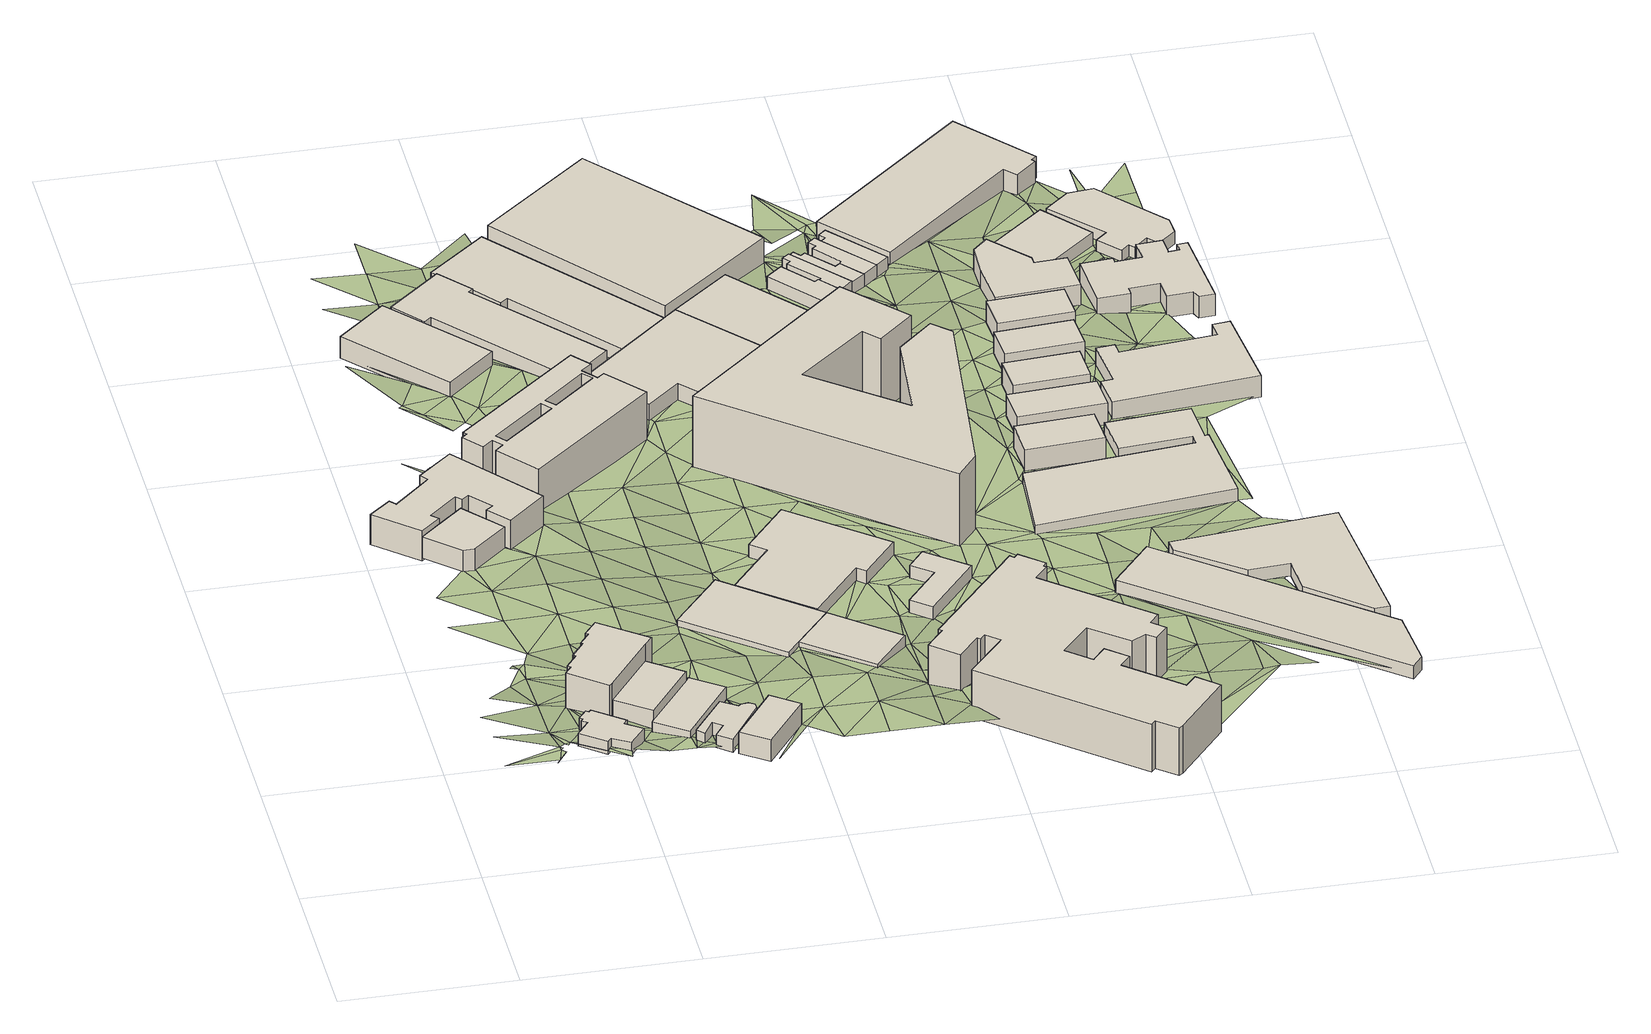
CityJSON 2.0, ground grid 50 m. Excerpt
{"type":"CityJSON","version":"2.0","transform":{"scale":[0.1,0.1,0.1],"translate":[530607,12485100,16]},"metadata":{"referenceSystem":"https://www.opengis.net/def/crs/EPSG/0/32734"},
"CityObjects":{
"building1":{"type":"Building","attributes":{"address":"Hares Avenue Salt River Cape Town","building":"house","building:levels":1,"building_height":4.1,"plus_code":"4FRW3F84+WMF","ground_height":27.9,"roof_height":32},"geometry":[{"type":"Solid","lod":"1","boundaries":[[[[0,1,2,3]],[[1,4,5,2]],[[4,6,7,5]],[[6,8,9,7]],[[8,10,11,9]],[[10,12,13,11]],[[12,14,15,13]],[[14,16,17,15]],[[16,18,19,17]],[[18,20,21,19]],[[20,22,23,21]],[[22,24,25,23]],[[24,26,27,25]],[[26,0,3,27]],[[3,2,5,7,9,11,13,15,17,19,21,23,25,27]],[[26,24,22,20,18,16,14,12,10,8,6,4,1,0]]]]}]},
"building2":{"type":"Building","attributes":{"address":"259 Victoria Road Salt River 7925 Salt River","building":"retail","building:levels":2,"building_height":6.9,"plus_code":"4FRW3F94+8J2","ground_height":24.47,"roof_height":31.37},"geometry":[{"type":"Solid","lod":"1","boundaries":[[[[28,29,30,31]],[[29,32,33,30]],[[32,34,35,33]],[[34,36,37,35]],[[36,38,39,37]],[[38,28,31,39]],[[31,30,33,35,37,39]],[[38,36,34,32,29,28]]]]}]},
"building3":{"type":"Building","attributes":{"building":"commercial","building:levels":4,"building_height":12.5,"plus_code":"4FRW3F94+2M9","ground_height":26.2,"roof_height":38.7},"geometry":[{"type":"Solid","lod":"1","boundaries":[[[[40,41,42,43]],[[41,44,45,42]],[[44,46,47,45]],[[46,48,49,47]],[[48,50,51,49]],[[50,52,53,51]],[[52,54,55,53]],[[54,56,57,55]],[[56,58,59,57]],[[58,60,61,59]],[[60,62,63,61]],[[62,64,65,63]],[[64,66,67,65]],[[66,40,43,67]],[[43,42,45,47,49,51,53,55,57,59,61,63,65,67]],[[66,64,62,60,58,56,54,52,50,48,46,44,41,40]]]]}]},
"building4":{"type":"Building","attributes":{"address":"256 Victoria Road Salt River Cape Town","building":"office","building:levels":3,"building_height":9.7,"plus_code":"4FRW3F94+9J7","ground_height":23.61,"roof_height":33.31},"geometry":[{"type":"Solid","lod":"1","boundaries":[[[[68,69,70,71]],[[69,72,73,70]],[[72,74,75,73]],[[74,76,77,75]],[[76,78,79,77]],[[78,80,81,79]],[[80,82,83,81]],[[82,84,85,83]],[[84,86,87,85]],[[86,88,89,87]],[[88,90,91,89]],[[90,92,93,91]],[[92,94,95,93]],[[94,96,97,95]],[[96,98,99,97]],[[98,68,71,99]],[[71,70,73,75,77,79,81,83,85,87,89,91,93,95,97,99]],[[98,96,94,92,90,88,86,84,82,80,78,76,74,72,69,68]]]]}]},
"building5":{"type":"Building","attributes":{"building":"retail","building:levels":2,"building_height":6.9,"plus_code":"4FRW3F84+XPP","ground_height":26.46,"roof_height":33.36},"geometry":[{"type":"Solid","lod":"1","boundaries":[[[[100,101,102,103]],[[101,104,105,102]],[[104,106,107,105]],[[106,100,103,107]],[[103,102,105,107]],[[106,104,101,100]]]]}]},
"building6":{"type":"Building","attributes":{"address":"Salt River","building":"retail","building:levels":1,"building_height":4.1,"plus_code":"4FRW3F84+XQ4","ground_height":26.46,"roof_height":30.56},"geometry":[{"type":"Solid","lod":"1","boundaries":[[[[106,104,108,109]],[[104,110,111,108]],[[110,112,113,111]],[[112,114,115,113]],[[114,116,117,115]],[[116,106,109,117]],[[109,108,111,113,115,117]],[[116,114,112,110,104,106]]]]}]},
"building7":{"type":"Building","attributes":{"address":"Salt River","building":"house","building:levels":1,"building_height":4.1,"plus_code":"4FRW3F84+WRF","ground_height":26.92,"roof_height":31.02},"geometry":[{"type":"Solid","lod":"1","boundaries":[[[[118,119,120,121]],[[119,122,123,120]],[[122,124,125,123]],[[124,126,127,125]],[[126,128,129,127]],[[128,130,131,129]],[[130,132,133,131]],[[132,134,135,133]],[[134,136,137,135]],[[136,138,139,137]],[[138,140,141,139]],[[140,118,121,141]],[[121,120,123,125,127,129,131,133,135,137,139,141]],[[140,138,136,134,132,130,128,126,124,122,119,118]]]]}]},
"building8":{"type":"Building","attributes":{"address":"Salt River","building":"retail","building:levels":2,"building_height":6.9,"plus_code":"4FRW3F84+WV2","ground_height":26.92,"roof_height":33.82},"geometry":[{"type":"Solid","lod":"1","boundaries":[[[[142,143,144,145]],[[143,146,147,144]],[[146,148,149,147]],[[148,142,145,149]],[[145,144,147,149]],[[148,146,143,142]]]]}]},
"building9":{"type":"Building","attributes":{"address":"55 Salt River Road Salt River 7925 Cape Town","building":"industrial","building:levels":2,"building_height":6.9,"plus_code":"4FRW3F94+JJX","ground_height":19.83,"roof_height":26.73},"geometry":[{"type":"Solid","lod":"1","boundaries":[[[[150,151,152,153]],[[151,154,155,152]],[[154,156,157,155]],[[156,150,153,157]],[[153,152,155,157]],[[156,154,151,150]]]]}]},
"building10":{"type":"Building","attributes":{"address":"Manhattan Centre 60 Hopkins Street Salt River Cape Town","building":"industrial","building:levels":5,"building_height":15.3,"plus_code":"4FRW3F94+CQP","ground_height":21.9,"roof_height":37.2},"geometry":[{"type":"Solid","lod":"1","boundaries":[[[[158,159,160,161]],[[159,162,163,160]],[[162,164,165,163]],[[164,166,167,165]],[[166,168,169,167]],[[168,170,171,169]],[[170,172,173,171]],[[172,174,175,173]],[[174,176,177,175]],[[176,178,179,177]],[[178,180,181,179]],[[180,182,183,181]],[[182,184,185,183]],[[184,158,161,185]],[[186,187,188,189]],[[187,190,191,188]],[[190,192,193,191]],[[192,186,189,193]],[[194,195,196,197]],[[195,198,199,196]],[[198,200,201,199]],[[200,194,197,201]],[[161,160,163,165,167,169,171,173,175,177,179,181,183,185],[189,188,191,193],[197,196,199,201]],[[184,182,180,178,176,174,172,170,168,166,164,162,159,158],[192,190,187,186],[200,198,195,194]]]]}]},
"building11":{"type":"Building","attributes":{"address":"261B Victoria Road Salt River Cape Town","building":"retail","building:levels":1,"building_height":4.1,"plus_code":"4FRW3F94+4V9","ground_height":22.58,"roof_height":26.68},"geometry":[{"type":"Solid","lod":"1","boundaries":[[[[202,203,204,205]],[[203,206,207,204]],[[206,208,209,207]],[[208,210,211,209]],[[210,202,205,211]],[[205,204,207,209,211]],[[210,208,206,203,202]]]]}]},
"building12":{"type":"Building","attributes":{"address":"51 Salt River Road Salt River Cape Town","building":"industrial","building:levels":2,"building_height":6.9,"plus_code":"4FRW3F94+JQM","ground_height":18.81,"roof_height":25.71},"geometry":[{"type":"Solid","lod":"1","boundaries":[[[[212,213,214,215]],[[213,216,217,214]],[[216,218,219,217]],[[218,220,221,219]],[[220,222,223,221]],[[222,224,225,223]],[[224,226,227,225]],[[226,212,215,227]],[[215,214,217,219,221,223,225,227]],[[226,224,222,220,218,216,213,212]]]]}]},
"building13":{"type":"Building","attributes":{"address":"261 Victoria Road Salt River Cape Town","building":"retail","building:levels":1,"building_height":4.1,"plus_code":"4FRW3F94+3X5","ground_height":22.58,"roof_height":26.68},"geometry":[{"type":"Solid","lod":"1","boundaries":[[[[202,210,211,205]],[[210,228,229,211]],[[228,230,231,229]],[[230,202,205,231]],[[205,211,229,231]],[[230,228,210,202]]]]}]},
"building14":{"type":"Building","attributes":{"address":"49 Salt River Road Salt River Cape Town","building":"industrial","building:levels":2,"building_height":6.9,"plus_code":"4FRW3F94+PR4","ground_height":18.37,"roof_height":25.27},"geometry":[{"type":"Solid","lod":"1","boundaries":[[[[232,233,234,235]],[[233,236,237,234]],[[236,238,239,237]],[[238,240,241,239]],[[240,242,243,241]],[[242,244,245,243]],[[244,246,247,245]],[[246,232,235,247]],[[235,234,237,239,241,243,245,247]],[[246,244,242,240,238,236,233,232]]]]}]},
"building15":{"type":"Building","attributes":{"building":"industrial","building:levels":1,"building_height":4.1,"plus_code":"4FRW3F94+5XX","ground_height":22.1,"roof_height":26.2},"geometry":[{"type":"Solid","lod":"1","boundaries":[[[[248,249,250,251]],[[249,252,253,250]],[[252,254,255,253]],[[254,256,257,255]],[[256,258,259,257]],[[258,260,261,259]],[[260,262,263,261]],[[262,248,251,263]],[[251,250,253,255,257,259,261,263]],[[262,260,258,256,254,252,249,248]]]]}]},
"building16":{"type":"Building","attributes":{"address":"48 Hopkins Street Salt River Cape Town","building":"industrial","building:levels":2,"building_height":6.9,"plus_code":"4FRW3F94+HWH","ground_height":19.62,"roof_height":26.52},"geometry":[{"type":"Solid","lod":"1","boundaries":[[[[264,265,266,267]],[[265,268,269,266]],[[268,270,271,269]],[[270,272,273,271]],[[272,274,275,273]],[[274,276,277,275]],[[276,278,279,277]],[[278,280,281,279]],[[280,282,283,281]],[[282,264,267,283]],[[267,266,269,271,273,275,277,279,281,283]],[[282,280,278,276,274,272,270,268,265,264]]]]}]},
"building17":{"type":"Building","attributes":{"building":"yes","building:levels":1,"building_height":4.1,"plus_code":"4FRW3F95+44F","ground_height":21.79,"roof_height":25.89},"geometry":[{"type":"Solid","lod":"1","boundaries":[[[[284,285,286,287]],[[285,288,289,286]],[[288,290,291,289]],[[290,292,293,291]],[[292,294,295,293]],[[294,284,287,295]],[[287,286,289,291,293,295]],[[294,292,290,288,285,284]]]]}]},
"building18":{"type":"Building","attributes":{"address":"Cape Town Society for the Blind 45 Salt River Road Salt River 7925 Cape Town","building":"yes","building:levels":3,"amenity":"social_facility","social_facility":"workshop","building_height":9.7,"plus_code":"4FRW3F94+QWP","ground_height":17.37,"roof_height":27.07},"geometry":[{"type":"Solid","lod":"1","boundaries":[[[[296,297,298,299]],[[297,300,301,298]],[[300,302,303,301]],[[302,296,299,303]],[[299,298,301,303]],[[302,300,297,296]]]]}]},
"building19":{"type":"Building","attributes":{"address":"The Herringbone Salt River Cape Town","building":"apartments","building:levels":8,"building:flats":"398","building_height":23.7,"plus_code":"4FRW3F95+92G","ground_height":20.54,"roof_height":44.24},"geometry":[{"type":"Solid","lod":"1","boundaries":[[[[304,305,306,307]],[[305,308,309,306]],[[308,310,311,309]],[[310,312,313,311]],[[312,314,315,313]],[[314,316,317,315]],[[316,318,319,317]],[[318,320,321,319]],[[320,322,323,321]],[[322,324,325,323]],[[324,326,327,325]],[[326,304,307,327]],[[307,306,309,311,313,315,317,319,321,323,325,327]],[[326,324,322,320,318,316,314,312,310,308,305,304]]]]}]},
"building20":{"type":"Building","attributes":{"address":"Rex Trueform Office Park 263 Victoria Road Salt River 7925 Cape Town","building":"commercial","building:levels":5,"building_height":15.3,"plus_code":"4FRW3F85+W5V","ground_height":21.79,"roof_height":37.09},"geometry":[{"type":"Solid","lod":"1","boundaries":[[[[328,329,330,331]],[[329,332,333,330]],[[332,334,335,333]],[[334,336,337,335]],[[336,338,339,337]],[[338,340,341,339]],[[340,342,343,341]],[[342,344,345,343]],[[344,346,347,345]],[[346,348,349,347]],[[348,350,351,349]],[[350,352,353,351]],[[352,354,355,353]],[[354,356,357,355]],[[356,358,359,357]],[[358,360,361,359]],[[360,362,363,361]],[[362,364,365,363]],[[364,366,367,365]],[[366,368,369,367]],[[368,370,371,369]],[[370,372,373,371]],[[372,374,375,373]],[[374,376,377,375]],[[376,378,379,377]],[[378,380,381,379]],[[380,382,383,381]],[[382,384,385,383]],[[384,386,387,385]],[[386,388,389,387]],[[388,390,391,389]],[[390,392,393,391]],[[392,394,395,393]],[[394,396,397,395]],[[396,328,331,397]],[[331,330,333,335,337,339,341,343,345,347,349,351,353,355,357,359,361,363,365,367,369,371,373,375,377,379,381,383,385,387,389,391,393,395,397]],[[396,394,392,390,388,386,384,382,380,378,376,374,372,370,368,366,364,362,360,358,356,354,352,350,348,346,344,342,340,338,336,334,332,329,328]]]]}]},
"building21":{"type":"Building","attributes":{"address":"46 Hopkins Street Salt River Cape Town","building":"industrial","building:levels":2,"building_height":6.9,"plus_code":"4FRW3F95+J2G","ground_height":19.62,"roof_height":26.52},"geometry":[{"type":"Solid","lod":"1","boundaries":[[[[398,399,400,401]],[[399,402,403,400]],[[402,404,405,403]],[[404,398,401,405]],[[401,400,403,405]],[[404,402,399,398]]]]}]},
"building22":{"type":"Building","attributes":{"address":"44 Hopkins Street Salt River Cape Town","building":"house","building:levels":1,"building_height":4.1,"plus_code":"4FRW3F95+M47","ground_height":19.74,"roof_height":23.84},"geometry":[{"type":"Solid","lod":"1","boundaries":[[[[406,407,408,409]],[[407,410,411,408]],[[410,412,413,411]],[[412,414,415,413]],[[414,416,417,415]],[[416,406,409,417]],[[409,408,411,413,415,417]],[[416,414,412,410,407,406]]]]}]},
"building23":{"type":"Building","attributes":{"address":"42 Hopkins Street Salt River Cape Town","building":"house","building:levels":1,"building_height":4.1,"plus_code":"4FRW3F95+M4W","ground_height":19.35,"roof_height":23.45},"geometry":[{"type":"Solid","lod":"1","boundaries":[[[[418,419,420,421]],[[419,422,423,420]],[[422,424,425,423]],[[424,426,427,425]],[[426,428,429,427]],[[428,430,431,429]],[[430,432,433,431]],[[432,418,421,433]],[[421,420,423,425,427,429,431,433]],[[432,430,428,426,424,422,419,418]]]]}]},
"building24":{"type":"Building","attributes":{"address":"40 Hopkins Street Salt River Cape Town","building":"house","building:levels":1,"building_height":4.1,"plus_code":"4FRW3F95+P45","ground_height":18.9,"roof_height":23},"geometry":[{"type":"Solid","lod":"1","boundaries":[[[[434,435,436,437]],[[435,438,439,436]],[[438,440,441,439]],[[440,442,443,441]],[[442,444,445,443]],[[444,446,447,445]],[[446,448,449,447]],[[448,434,437,449]],[[437,436,439,441,443,445,447,449]],[[448,446,444,442,440,438,435,434]]]]}]},
"building25":{"type":"Building","attributes":{"address":"38 Hopkins Street Salt River Cape Town","building":"house","building:levels":1,"building_height":4.1,"plus_code":"4FRW3F95+P5F","ground_height":18.9,"roof_height":23},"geometry":[{"type":"Solid","lod":"1","boundaries":[[[[438,450,451,439]],[[450,452,453,451]],[[452,454,455,453]],[[454,456,457,455]],[[456,458,459,457]],[[458,460,461,459]],[[460,462,463,461]],[[462,440,441,463]],[[440,438,439,441]],[[439,451,453,455,457,459,461,463,441]],[[440,462,460,458,456,454,452,450,438]]]]}]},
"building26":{"type":"Building","attributes":{"address":"36 Hopkins Street Salt River Cape Town","building":"house","building:levels":1,"building_height":4.1,"plus_code":"4FRW3F95+P5H","ground_height":18.9,"roof_height":23},"geometry":[{"type":"Solid","lod":"1","boundaries":[[[[450,464,465,451]],[[464,466,467,465]],[[466,468,469,467]],[[468,470,471,469]],[[470,452,453,471]],[[452,450,451,453]],[[451,465,467,469,471,453]],[[452,470,468,466,464,450]]]]}]},
"building27":{"type":"Building","attributes":{"building":"retail","building:levels":2,"building_height":6.9,"plus_code":"4FRW3F95+984","ground_height":20.22,"roof_height":27.12},"geometry":[{"type":"Solid","lod":"1","boundaries":[[[[472,473,474,475]],[[473,476,477,474]],[[476,478,479,477]],[[478,472,475,479]],[[475,474,477,479]],[[478,476,473,472]]]]}]},
"building28":{"type":"Building","attributes":{"address":"33 Yew Street Salt River Cape Town","building":"industrial","building:levels":2,"building_height":6.9,"plus_code":"4FRW3F95+C85","ground_height":20.01,"roof_height":26.91},"geometry":[{"type":"Solid","lod":"1","boundaries":[[[[480,481,482,483]],[[481,484,485,482]],[[484,486,487,485]],[[486,480,483,487]],[[483,482,485,487]],[[486,484,481,480]]]]}]},
"building29":{"type":"Building","attributes":{"address":"Salt Orchard 45 Yew Street Salt River Cape Town","building":"retail","building:levels":1,"building_height":4.1,"plus_code":"4FRW3F95+79G","ground_height":19.65,"roof_height":23.75},"geometry":[{"type":"Solid","lod":"1","boundaries":[[[[488,489,490,491]],[[489,492,493,490]],[[492,494,495,493]],[[494,496,497,495]],[[496,498,499,497]],[[498,500,501,499]],[[500,502,503,501]],[[502,504,505,503]],[[504,506,507,505]],[[506,488,491,507]],[[491,490,493,495,497,499,501,503,505,507]],[[506,504,502,500,498,496,494,492,489,488]]]]}]},
"building30":{"type":"Building","attributes":{"building":"industrial","building:levels":1,"building_height":4.1,"plus_code":"4FRW3F95+2FP","ground_height":20.89,"roof_height":24.99},"geometry":[{"type":"Solid","lod":"1","boundaries":[[[[508,509,510,511]],[[509,512,513,510]],[[512,514,515,513]],[[514,516,517,515]],[[516,508,511,517]],[[511,510,513,515,517]],[[516,514,512,509,508]]]]}]},
"building31":{"type":"Building","attributes":{"address":"25 Yew Street Salt River Cape Town","building":"industrial","building:levels":2,"building_height":6.9,"plus_code":"4FRW3F95+F89","ground_height":19.93,"roof_height":26.83},"geometry":[{"type":"Solid","lod":"1","boundaries":[[[[518,519,520,521]],[[519,522,523,520]],[[522,524,525,523]],[[524,518,521,525]],[[521,520,523,525]],[[524,522,519,518]]]]}]},
"building32":{"type":"Building","attributes":{"address":"21 Yew Street Salt River Cape Town","building":"industrial","building:levels":2,"building_height":6.9,"plus_code":"4FRW3F95+G96","ground_height":19.64,"roof_height":26.54},"geometry":[{"type":"Solid","lod":"1","boundaries":[[[[526,527,528,529]],[[527,530,531,528]],[[530,532,533,531]],[[532,526,529,533]],[[529,528,531,533]],[[532,530,527,526]]]]}]},
"building33":{"type":"Building","attributes":{"address":"9 Yew Street Salt River Cape Town","building":"industrial","building:levels":2,"building_height":6.9,"plus_code":"4FRW3F95+H9C","ground_height":19.64,"roof_height":26.54},"geometry":[{"type":"Solid","lod":"1","boundaries":[[[[534,535,536,537]],[[535,538,539,536]],[[538,540,541,539]],[[540,534,537,541]],[[537,536,539,541]],[[540,538,535,534]]]]}]},
"building34":{"type":"Building","attributes":{"address":"Salt Orchard","building":"retail","building:levels":1,"building_height":4.1,"plus_code":"4FRW3F95+3HF","ground_height":19.54,"roof_height":23.64},"geometry":[{"type":"Solid","lod":"1","boundaries":[[[[542,543,544,545]],[[543,546,547,544]],[[546,548,549,547]],[[548,550,551,549]],[[550,552,553,551]],[[552,554,555,553]],[[554,556,557,555]],[[556,542,545,557]],[[545,544,547,549,551,553,555,557]],[[556,554,552,550,548,546,543,542]]]]}]},
"building35":{"type":"Building","attributes":{"address":"Central Park 30 Hopkins Street Salt River Cape Town","building":"industrial","building:levels":2,"building_height":6.9,"plus_code":"4FRW3F95+Q7V","ground_height":15.86,"roof_height":22.76},"geometry":[{"type":"Solid","lod":"1","boundaries":[[[[558,559,560,561]],[[559,562,563,560]],[[562,564,565,563]],[[564,566,567,565]],[[566,568,569,567]],[[568,570,571,569]],[[570,572,573,571]],[[572,558,561,573]],[[561,560,563,565,567,569,571,573]],[[572,570,568,566,564,562,559,558]]]]}]},
"building36":{"type":"Building","attributes":{"address":"7 Yew Street Salt River Cape Town","building":"commercial","building:levels":2,"building_height":6.9,"plus_code":"4FRW3F95+M93","ground_height":17.57,"roof_height":24.47},"geometry":[{"type":"Solid","lod":"1","boundaries":[[[[574,575,576,577]],[[575,578,579,576]],[[578,580,581,579]],[[580,582,583,581]],[[582,584,585,583]],[[584,586,587,585]],[[586,588,589,587]],[[588,574,577,589]],[[577,576,579,581,583,585,587,589]],[[588,586,584,582,580,578,575,574]]]]}]},
"building37":{"type":"Building","attributes":{"address":"5 Hopkins Street Salt River Cape Town","building":"industrial","building:levels":1,"building_height":4.1,"plus_code":"4FRW3F95+PC6","ground_height":17.03,"roof_height":21.13},"geometry":[{"type":"Solid","lod":"1","boundaries":[[[[590,591,592,593]],[[591,594,595,592]],[[594,596,597,595]],[[596,590,593,597]],[[593,592,595,597]],[[596,594,591,590]]]]}]},
"building38":{"type":"Building","attributes":{"address":"Zip Zap Academy 6 Shannon Street Salt River Cape Town","building":"office","building:levels":2,"building_height":6.9,"plus_code":"4FRW3F95+FF9","ground_height":18.12,"roof_height":25.02},"geometry":[{"type":"Solid","lod":"1","boundaries":[[[[598,599,600,601]],[[599,602,603,600]],[[602,604,605,603]],[[604,606,607,605]],[[606,608,609,607]],[[608,610,611,609]],[[610,612,613,611]],[[612,614,615,613]],[[614,616,617,615]],[[616,598,601,617]],[[601,600,603,605,607,609,611,613,615,617]],[[616,614,612,610,608,606,604,602,599,598]]]]}]},
"building39":{"type":"Building","attributes":{"address":"4 Shannon Street Salt River Cape Town","building":"yes","building:levels":2,"building_height":6.9,"plus_code":"4FRW3F95+JG6","ground_height":17.03,"roof_height":23.93},"geometry":[{"type":"Solid","lod":"1","boundaries":[[[[618,619,620,621]],[[619,622,623,620]],[[622,624,625,623]],[[624,626,627,625]],[[626,628,629,627]],[[628,630,631,629]],[[630,632,633,631]],[[632,634,635,633]],[[634,636,637,635]],[[636,638,639,637]],[[638,640,641,639]],[[640,642,643,641]],[[642,644,645,643]],[[644,646,647,645]],[[646,648,649,647]],[[648,650,651,649]],[[650,652,653,651]],[[652,618,621,653]],[[621,620,623,625,627,629,631,633,635,637,639,641,643,645,647,649,651,653]],[[652,650,648,646,644,642,640,638,636,634,632,630,628,626,624,622,619,618]]]]}]},
"building40":{"type":"Building","attributes":{"address":"3 Hopkins Street Salt River Cape Town","building":"industrial","building:levels":1,"building_height":4.1,"plus_code":"4FRW3F95+PFX","ground_height":16.06,"roof_height":20.16},"geometry":[{"type":"Solid","lod":"1","boundaries":[[[[654,655,656,657]],[[655,658,659,656]],[[658,660,661,659]],[[660,662,663,661]],[[662,664,665,663]],[[664,666,667,665]],[[666,668,669,667]],[[668,670,671,669]],[[670,672,673,671]],[[672,674,675,673]],[[674,676,677,675]],[[676,654,657,677]],[[657,656,659,661,663,665,667,669,671,673,675,677]],[[676,674,672,670,668,666,664,662,660,658,655,654]]]]}]},
"terrain1":{"type":"TINRelief","geometry":[{"type":"CompositeSurface","lod":"1","boundaries":[[[678,679,680]],[[678,681,679]],[[682,681,683]],[[680,684,685]],[[686,687,683]],[[685,678,680]],[[678,688,681]],[[689,683,681]],[[690,686,691]],[[692,683,689]],[[692,689,693]],[[694,683,692]],[[695,686,683]],[[692,696,694]],[[691,686,697]],[[698,683,694]],[[696,692,699]],[[698,695,683]],[[697,700,691]],[[696,701,694]],[[702,700,703]],[[698,694,704]],[[692,705,699]],[[706,686,695]],[[697,707,700]],[[686,708,697]],[[707,703,700]],[[709,695,698]],[[706,708,686]],[[710,695,709]],[[711,712,713]],[[699,714,715]],[[695,716,706]],[[710,709,717]],[[699,705,714]],[[718,695,710]],[[719,707,697]],[[712,720,721]],[[722,708,706]],[[723,697,708]],[[721,720,724]],[[719,711,707]],[[725,718,710]],[[697,723,719]],[[726,718,725]],[[725,727,22]],[[708,728,723]],[[729,22,714]],[[720,730,724]],[[711,731,712]],[[726,725,732]],[[711,719,733]],[[22,734,725]],[[735,736,737]],[[719,723,738]],[[731,720,712]],[[725,734,732]],[[739,719,738]],[[733,731,711]],[[737,740,735]],[[741,719,739]],[[729,742,22]],[[719,741,733]],[[742,734,22]],[[720,743,730]],[[737,744,740]],[[729,745,742]],[[746,744,737]],[[747,720,731]],[[748,744,746]],[[746,737,36]],[[746,749,748]],[[743,720,747]],[[730,743,36]],[[750,742,745]],[[36,751,746]],[[733,741,752]],[[749,746,751]],[[753,750,745]],[[731,733,752]],[[88,754,755]],[[753,745,756]],[[751,36,757]],[[758,741,44]],[[756,745,759]],[[752,741,758]],[[760,742,750]],[[761,762,754]],[[761,754,88]],[[743,757,36]],[[753,756,763]],[[747,731,764]],[[756,759,765]],[[766,761,88]],[[756,767,763]],[[731,752,764]],[[44,768,116]],[[769,766,88]],[[770,761,766]],[[771,760,750]],[[768,106,116]],[[766,772,770]],[[757,743,773]],[[747,774,743]],[[760,114,742]],[[44,775,758]],[[773,769,88]],[[747,764,774]],[[132,765,776]],[[116,775,44]],[[752,758,777]],[[778,779,780]],[[781,782,769]],[[783,779,784]],[[781,769,773]],[[771,114,760]],[[778,780,785]],[[781,786,782]],[[116,114,787]],[[788,761,770]],[[775,116,787]],[[789,773,743]],[[789,743,774]],[[764,752,790]],[[777,758,775]],[[771,791,138]],[[771,138,114]],[[773,792,781]],[[793,779,778]],[[776,143,132]],[[784,793,794]],[[785,795,778]],[[114,138,136]],[[779,793,784]],[[790,752,777]],[[774,764,796]],[[787,114,797]],[[773,798,792]],[[136,799,114]],[[775,787,797]],[[778,795,793]],[[798,773,789]],[[136,134,799]],[[132,143,134]],[[764,790,796]],[[800,801,802]],[[799,134,143]],[[774,803,789]],[[799,797,114]],[[777,775,804]],[[792,798,805]],[[806,807,156]],[[796,803,774]],[[795,808,793]],[[142,809,810]],[[143,142,799]],[[795,788,808]],[[790,777,804]],[[797,804,775]],[[789,811,798]],[[806,156,812]],[[800,802,813]],[[814,806,815]],[[789,803,811]],[[156,816,812]],[[817,788,770]],[[799,142,818]],[[790,819,796]],[[808,820,793]],[[797,799,821]],[[822,816,156]],[[142,810,818]],[[823,808,788]],[[805,798,824]],[[804,825,790]],[[796,819,803]],[[811,826,798]],[[825,804,797]],[[156,820,822]],[[827,818,810]],[[821,799,818]],[[816,822,828]],[[212,806,812]],[[824,798,826]],[[792,805,158]],[[811,803,829]],[[806,830,815]],[[797,821,825]],[[831,820,808]],[[831,808,823]],[[829,803,819]],[[828,822,831]],[[817,823,788]],[[832,833,834]],[[806,212,830]],[[835,815,836]],[[837,826,811]],[[831,822,820]],[[838,818,827]],[[829,837,811]],[[836,815,830]],[[839,825,821]],[[829,819,840]],[[158,805,824]],[[841,825,839]],[[842,828,831]],[[843,838,827]],[[824,826,844]],[[821,818,845]],[[834,846,832]],[[837,844,826]],[[842,831,823]],[[845,839,821]],[[845,818,838]],[[840,819,202]],[[823,817,842]],[[829,840,847]],[[829,848,837]],[[841,839,849]],[[844,850,824]],[[851,852,853]],[[854,855,856]],[[855,854,857]],[[817,857,858]],[[817,858,842]],[[853,859,851]],[[244,836,830]],[[851,859,852]],[[860,838,843]],[[845,849,839]],[[829,847,848]],[[861,824,850]],[[862,840,202]],[[863,858,857]],[[158,824,861]],[[854,863,857]],[[864,837,848]],[[844,837,865]],[[866,859,853]],[[866,842,858]],[[859,867,868]],[[869,845,838]],[[863,854,870]],[[850,844,865]],[[865,837,864]],[[860,871,838]],[[158,870,854]],[[244,872,836]],[[202,873,862]],[[874,863,870]],[[875,861,850]],[[869,849,845]],[[871,869,838]],[[866,867,859]],[[861,876,158]],[[870,158,876]],[[848,877,864]],[[850,878,875]],[[868,867,879]],[[879,866,858]],[[865,878,850]],[[880,873,202]],[[869,881,849]],[[873,882,862]],[[871,860,883]],[[849,881,880]],[[865,864,877]],[[867,866,879]],[[884,861,875]],[[884,876,861]],[[885,870,876]],[[869,871,886]],[[860,887,883]],[[886,871,883]],[[881,869,888]],[[889,244,890]],[[880,891,873]],[[892,880,881]],[[893,892,881]],[[881,888,893]],[[882,873,894]],[[895,878,865]],[[865,877,895]],[[894,873,891]],[[876,896,885]],[[891,880,892]],[[876,884,896]],[[883,897,886]],[[898,890,244]],[[899,892,893]],[[886,900,901]],[[892,902,891]],[[875,903,884]],[[904,894,891]],[[905,889,890]],[[886,897,900]],[[891,906,904]],[[877,907,895]],[[908,875,878]],[[891,902,906]],[[892,899,902]],[[904,909,894]],[[900,897,910]],[[903,896,884]],[[907,877,262]],[[906,911,904]],[[909,262,894]],[[878,895,908]],[[905,890,898]],[[909,904,911]],[[899,912,902]],[[913,899,893]],[[914,896,903]],[[398,905,898]],[[909,284,262]],[[908,895,907]],[[915,903,875]],[[912,916,902]],[[896,914,917]],[[918,907,262]],[[284,918,262]],[[899,913,912]],[[905,398,919]],[[918,284,916]],[[908,907,918]],[[913,916,912]],[[914,903,920]],[[921,922,923]],[[924,925,926]],[[918,916,908]],[[919,398,927]],[[920,917,914]],[[928,921,923]],[[926,929,924]],[[923,922,930]],[[931,925,924]],[[932,916,913]],[[933,934,913]],[[934,932,913]],[[935,908,916]],[[920,903,915]],[[919,936,905]],[[932,935,916]],[[923,930,937]],[[928,923,937]],[[938,917,920]],[[926,925,939]],[[930,940,937]],[[941,942,360]],[[943,944,940]],[[362,360,364]],[[908,935,945]],[[946,926,939]],[[926,946,929]],[[947,917,938]],[[364,948,934]],[[919,927,949]],[[950,932,934]],[[360,948,364]],[[951,925,931]],[[360,942,948]],[[932,950,935]],[[952,937,940]],[[942,941,953]],[[915,938,920]],[[940,944,954]],[[949,927,955]],[[939,925,951]],[[950,934,948]],[[927,947,955]],[[940,954,952]],[[952,956,937]],[[935,957,945]],[[936,919,949]],[[946,939,951]],[[953,941,958]],[[957,959,945]],[[936,960,961]],[[956,952,954]],[[935,950,962]],[[938,915,963]],[[947,938,963]],[[942,964,948]],[[965,954,944]],[[957,935,962]],[[942,953,966]],[[967,949,955]],[[947,967,955]],[[312,945,959]],[[968,960,936]],[[968,969,960]],[[949,970,936]],[[951,314,946]],[[950,948,971]],[[972,973,958]],[[942,966,964]],[[963,967,947]],[[959,957,974]],[[968,936,969]],[[954,975,973]],[[424,936,970]],[[970,976,424]],[[946,314,326]],[[971,948,964]],[[954,965,975]],[[976,970,410]],[[936,424,422]],[[977,969,936]],[[976,978,424]],[[979,962,950]],[[915,980,963]],[[959,974,981]],[[953,958,982]],[[967,963,983]],[[977,936,422]],[[973,982,958]],[[326,980,915]],[[407,976,410]],[[982,966,953]],[[950,971,979]],[[959,981,984]],[[985,986,987]],[[407,988,976]],[[959,984,312]],[[962,989,957]],[[990,967,983]],[[975,982,973]],[[977,456,969]],[[991,326,314]],[[977,446,444]],[[980,326,991]],[[992,964,966]],[[314,312,991]],[[962,979,989]],[[987,993,985]],[[977,444,456]],[[983,963,994]],[[992,971,964]],[[995,996,965]],[[456,997,969]],[[963,980,998]],[[966,982,992]],[[974,999,981]],[[456,444,460]],[[965,1000,975]],[[985,993,1001]],[[983,994,990]],[[984,981,999]],[[460,444,1002]],[[456,460,458]],[[444,1003,1002]],[[971,508,979]],[[963,998,994]],[[991,312,1004]],[[984,999,1005]],[[994,1006,990]],[[312,984,1007]],[[1003,1008,1002]],[[454,997,456]],[[974,1009,999]],[[980,991,1010]],[[975,1011,982]],[[979,508,989]],[[452,470,454]],[[468,997,454]],[[984,1005,1012]],[[454,470,468]],[[993,1013,1001]],[[984,1012,1007]],[[1004,312,1007]],[[993,997,1013]],[[994,1014,1006]],[[468,1015,997]],[[965,996,1000]],[[466,1015,468]],[[1016,1001,1013]],[[997,1015,1013]],[[992,982,1011]],[[1004,1010,991]],[[1011,975,1000]],[[1017,1007,1012]],[[1018,998,980]],[[1015,1016,1013]],[[1014,994,1019]],[[1020,1007,1017]],[[1007,1020,1004]],[[1021,989,508]],[[1022,1014,1019]],[[1015,466,1023]],[[980,1010,1018]],[[999,1009,1024]],[[1025,1016,1015]],[[1005,473,1012]],[[998,1026,994]],[[989,1027,957]],[[508,1028,1029]],[[1004,1020,524]],[[1022,1019,1030]],[[1030,1023,466]],[[1000,996,1011]],[[1029,1021,508]],[[1031,1010,1004]],[[971,992,1032]],[[1031,1004,524]],[[1029,1028,1033]],[[1028,508,1034]],[[998,1018,1026]],[[1035,1019,994]],[[1034,1033,1028]],[[1010,1031,1036]],[[1011,996,1037]],[[974,1038,1009]],[[1030,1019,1035]],[[486,1020,1017]],[[1018,1010,1039]],[[994,1026,1035]],[[1039,1010,1036]],[[1009,1040,1024]],[[1030,1035,1023]],[[1041,1012,473]],[[1032,992,1011]],[[1021,1027,989]],[[1042,1021,1029]],[[1034,1043,1033]],[[1026,1018,1044]],[[1039,1044,1018]],[[524,522,1031]],[[1023,1035,1045]],[[1024,1046,473]],[[1040,1046,1024]],[[1047,1026,1044]],[[1020,486,519]],[[1009,1038,1040]],[[1035,1026,1048]],[[1034,508,1049]],[[1041,473,1046]],[[1047,1048,1026]],[[532,1039,1036]],[[1050,1043,1034]],[[1042,1027,1021]],[[1042,1029,1051]],[[1031,522,530]],[[1052,1045,1035]],[[1048,1052,1035]],[[1053,486,1041]],[[1054,1053,1041]],[[1043,1050,1055]],[[519,486,1056]],[[1047,1044,538]],[[486,1053,1056]],[[1056,1053,1054]],[[1043,1055,1057]],[[519,1056,1058]],[[1058,522,519]],[[1052,1059,1045]],[[535,1039,532]],[[498,1041,1046]],[[1060,1023,1045]],[[1061,1058,1056]],[[1062,1040,1038]],[[1054,1041,498]],[[1058,1063,522]],[[530,522,1063]],[[1059,1064,1045]],[[1058,1061,1063]],[[1042,1051,1027]],[[1051,1029,556]],[[530,1063,1065]],[[530,1065,532]],[[535,532,1065]],[[538,1066,1047]],[[1059,1067,1064]],[[1068,1065,1063]],[[588,1067,1059]],[[538,535,1069]],[[1064,1060,1045]],[[1070,1054,498]],[[1027,1071,1072]],[[1073,1067,588]],[[1065,1074,535]],[[1075,1069,535]],[[588,1076,1073]],[[538,1069,1066]],[[1065,1068,1074]],[[1077,1072,498]],[[1068,1078,1074]],[[1064,1067,590]],[[1071,1070,1072]],[[1073,1076,1079]],[[1069,1075,1066]],[[535,1074,1075]],[[1072,1070,498]],[[1070,1080,1054]],[[1075,1081,1066]],[[1079,1066,1081]],[[1060,1064,1082]],[[1082,1064,590]],[[1074,1083,1075]],[[1079,1084,1073]],[[1085,1074,1078]],[[1075,1083,1086]],[[1079,1081,1087]],[[1088,1083,1074]],[[1089,1060,1082]],[[1084,596,1073]],[[1090,1082,590]],[[1091,1087,1081]],[[1086,1083,1088]],[[1084,1079,1087]],[[1090,590,596]],[[1092,1086,1093]],[[1074,1094,1088]],[[1089,1082,1095]],[[1074,1085,1094]],[[1082,1090,676]],[[1088,1093,1086]],[[1091,1096,1097]],[[596,1098,1090]],[[1082,676,1095]],[[1091,1099,1087]],[[1084,1087,1099]],[[596,1084,1098]],[[1099,1091,646]],[[646,1091,1097]],[[1100,1095,676]],[[1101,1099,646]],[[1099,1101,1102]],[[1100,676,674]],[[1101,646,644]],[[674,1103,1100]],[[1101,1104,1105]],[[1101,644,1104]],[[674,1106,1107]],[[1107,1108,674]],[[1109,674,1108]]]}]}
},
"vertices":[
[399,488,127],[393,481,127],[393,481,168],[399,488,168],[384,487,127],[384,487,168],[361,458,127],[361,458,168],[369,451,127],[369,451,168],[363,442,127],[363,442,168],[379,432,127],[379,432,168],[343,386,127],[343,386,168],[414,331,127],[414,331,168],[424,345,127],[424,345,168],[474,314,127],[474,314,168],[521,373,127],[521,373,168],[473,407,127],[473,407,168],[484,421,127],[484,421,168],
[184,1449,93],[127,1399,93],[127,1399,162],[184,1449,162],[220,1314,93],[220,1314,162],[253,1314,93],[253,1314,162],[353,1401,93],[353,1401,162],[256,1512,93],[256,1512,162],
[461,504,110],[584,668,110],[584,668,235],[461,504,235],[608,697,110],[608,697,235],[475,799,110],[475,799,235],[438,752,110],[438,752,235],[446,747,110],[446,747,235],[417,710,110],[417,710,235],[422,706,110],[422,706,235],[385,657,110],[385,657,235],[392,652,110],[392,652,235],[359,609,110],[359,609,235],[368,602,110],[368,602,235],[348,577,110],[348,577,235],[452,496,110],[452,496,235],
[127,1399,84],[184,1449,84],[184,1449,181],[127,1399,181],[165,1467,84],[165,1467,181],[247,1539,84],[247,1539,181],[263,1523,84],[263,1523,181],[282,1540,84],[282,1540,181],[336,1478,84],[336,1478,181],[315,1462,84],[315,1462,181],[370,1400,84],[370,1400,181],[478,1497,84],[478,1497,181],[274,1745,84],[274,1745,181],[175,1659,84],[175,1659,181],[192,1637,84],[192,1637,181],[86,1538,84],[86,1538,181],[70,1556,84],[70,1556,181],[8,1504,84],[8,1504,181],
[584,668,113],[461,504,113],[461,504,182],[584,668,182],[559,431,113],[559,431,182],[682,595,113],[682,595,182],
[559,431,154],[682,595,154],[552,420,113],[552,420,154],[642,355,113],[642,355,154],[780,543,113],[780,543,154],[690,608,113],[690,608,154],
[747,472,118],[658,351,118],[658,351,159],[747,472,159],[678,330,118],[678,330,159],[707,377,118],[707,377,159],[733,357,118],[733,357,159],[705,317,118],[705,317,159],[745,285,118],[745,285,159],[838,422,118],[838,422,159],[837,441,118],[837,441,159],[821,450,118],[821,450,159],[801,448,118],[801,448,159],[793,441,118],[793,441,159],
[951,377,118],[874,434,118],[874,434,187],[951,377,187],[759,277,118],[759,277,187],[836,221,118],[836,221,187],
[122,2447,47],[365,2172,47],[365,2172,116],[122,2447,116],[505,2295,47],[505,2295,116],[262,2570,47],[262,2570,116],
[839,1870,67],[744,1981,67],[744,1981,220],[839,1870,220],[724,1964,67],[724,1964,220],[689,2005,67],[689,2005,220],[720,2031,67],[720,2031,220],[675,2084,67],[675,2084,220],[318,1781,67],[318,1781,220],[326,1771,67],[326,1771,220],[310,1757,67],[310,1757,220],[357,1702,67],[357,1702,220],[387,1727,67],[387,1727,220],[410,1700,67],[410,1700,220],[386,1679,67],[386,1679,220],[481,1567,67],[481,1567,220],[550,1873,67],[574,1844,67],[574,1844,220],[550,1873,220],[425,1718,67],[425,1718,220],[401,1747,67],[401,1747,220],[686,1992,67],[711,1964,67],[711,1964,220],[686,1992,220],[589,1859,67],[589,1859,220],[565,1886,67],[565,1886,220],
[1127,893,74],[867,1107,74],[867,1107,115],[1127,893,115],[728,940,74],[728,940,115],[988,726,74],[988,726,115],[1025,771,74],[1025,771,115],
[439,2705,36],[286,2573,36],[286,2573,105],[439,2705,105],[361,2486,36],[361,2486,105],[380,2502,36],[380,2502,105],[688,2147,36],[688,2147,105],[809,2252,36],[809,2252,105],[505,2602,36],[505,2602,105],[518,2614,36],[518,2614,105],
[1210,621,74],[1210,621,115],[1310,743,74],[1310,743,115],
[439,2705,32],[518,2614,32],[518,2614,101],[439,2705,101],[579,2538,32],[579,2538,101],[601,2556,32],[601,2556,101],[859,2249,32],[859,2249,101],[999,2372,32],[999,2372,101],[593,2859,32],[593,2859,101],[426,2720,32],[426,2720,101],
[1110,1407,69],[990,1260,69],[990,1260,110],[1110,1407,110],[1034,1224,69],[1034,1224,110],[915,1079,69],[915,1079,110],[1109,922,69],[1109,922,110],[1249,1093,69],[1249,1093,110],[1274,1072,69],[1274,1072,110],[1373,1193,69],[1373,1193,110],
[1224,2170,44],[1026,2395,44],[1026,2395,113],[1224,2170,113],[999,2372,44],[999,2372,113],[859,2249,44],[859,2249,113],[697,2107,44],[697,2107,113],[765,2030,44],[765,2030,113],[790,2052,44],[790,2052,113],[866,1966,44],[866,1966,113],[960,2049,44],[960,2049,113],[1015,1987,44],[1015,1987,113],
[1439,1138,66],[1392,1079,66],[1392,1079,107],[1439,1138,107],[1451,1033,66],[1451,1033,107],[1357,917,66],[1357,917,107],[1414,871,66],[1414,871,107],[1555,1045,66],[1555,1045,107],
[615,2883,22],[1001,2408,22],[1001,2408,119],[615,2883,119],[1325,2675,22],[1325,2675,119],[928,3145,22],[928,3145,119],
[1425,2155,54],[934,1724,54],[934,1724,291],[1425,2155,291],[1557,1213,54],[1557,1213,291],[1615,1286,54],[1615,1286,291],[1678,1885,54],[1678,1885,291],[1626,1934,54],[1626,1934,291],[1525,1839,54],[1525,1839,291],[1499,1559,54],[1499,1559,291],[1241,1765,54],[1241,1765,291],[1440,1934,54],[1440,1934,291],[1481,1888,54],[1481,1888,291],[1584,1982,54],[1584,1982,291],
[2058,189,66],[1998,241,66],[1998,241,219],[2058,189,219],[1968,206,66],[1968,206,219],[1815,335,66],[1815,335,219],[1847,372,66],[1847,372,219],[1787,422,66],[1787,422,219],[1749,377,66],[1749,377,219],[1681,435,66],[1681,435,219],[1761,528,66],[1761,528,219],[1868,443,66],[1868,443,219],[1910,466,66],[1910,466,219],[1936,445,66],[1936,445,219],[1972,487,66],[1972,487,219],[1934,520,66],[1934,520,219],[1962,552,66],[1962,552,219],[1678,791,66],[1678,791,219],[1716,836,66],[1716,836,219],[1709,842,66],[1709,842,219],[1719,855,66],[1719,855,219],[1652,911,66],[1652,911,219],[1641,898,66],[1641,898,219],[1630,908,66],[1630,908,219],[1371,601,66],[1371,601,219],[1380,594,66],[1380,594,219],[1330,535,66],[1330,535,219],[1406,471,66],[1406,471,219],[1465,541,66],[1465,541,219],[1473,534,66],[1473,534,219],[1487,551,66],[1487,551,219],[1526,519,66],[1526,519,219],[1419,394,66],[1419,394,219],[1837,40,66],[1837,40,219],[1850,56,66],[1850,56,219],[1906,9,66],[1906,9,219],[1917,17,66],[1917,17,219],
[1026,2395,45],[1224,2170,45],[1224,2170,114],[1026,2395,114],[1379,2310,45],[1379,2310,114],[1190,2531,45],[1190,2531,114],
[1486,2439,46],[1438,2497,46],[1438,2497,87],[1486,2439,87],[1426,2489,46],[1426,2489,87],[1352,2577,46],[1352,2577,87],[1306,2538,46],[1306,2538,87],[1430,2391,46],[1430,2391,87],
[1486,2439,42],[1525,2476,42],[1525,2476,83],[1486,2439,83],[1386,2638,42],[1386,2638,83],[1365,2622,42],[1365,2622,83],[1382,2601,42],[1382,2601,83],[1371,2592,42],[1371,2592,83],[1446,2504,42],[1446,2504,83],[1438,2497,42],[1438,2497,83],
[1386,2638,37],[1525,2476,37],[1525,2476,78],[1386,2638,78],[1566,2509,37],[1566,2509,78],[1512,2573,37],[1512,2573,78],[1498,2562,37],[1498,2562,78],[1430,2641,37],[1430,2641,78],[1418,2631,37],[1418,2631,78],[1401,2651,37],[1401,2651,78],
[1608,2546,37],[1608,2546,78],[1485,2688,37],[1485,2688,78],[1471,2706,37],[1471,2706,78],[1449,2688,37],[1449,2688,78],[1466,2667,37],[1466,2667,78],[1454,2658,37],[1454,2658,78],[1517,2582,37],[1517,2582,78],
[1644,2577,37],[1644,2577,78],[1506,2736,37],[1506,2736,78],[1484,2717,37],[1484,2717,78],[1499,2700,37],[1499,2700,78],
[2026,1552,51],[2019,1669,51],[2019,1669,120],[2026,1552,120],[1796,1656,51],[1796,1656,120],[1803,1539,51],[1803,1539,120],
[1809,1812,48],[1816,1701,48],[1816,1701,117],[1809,1812,117],[2066,1716,48],[2066,1716,117],[2059,1826,48],[2059,1826,117],
[1785,1480,45],[1767,1229,45],[1767,1229,86],[1785,1480,86],[2333,1291,45],[2333,1291,86],[2309,1559,45],[2309,1559,86],[2298,1558,45],[2298,1558,86],[2289,1691,45],[2289,1691,86],[2047,1672,45],[2047,1672,86],[2058,1543,45],[2058,1543,86],[2265,1558,45],[2265,1558,86],[2268,1529,45],[2268,1529,86],
[2035,1053,57],[1920,913,57],[1920,913,98],[2035,1053,98],[2617,347,57],[2617,347,98],[2647,384,57],[2647,384,98],[2630,569,57],[2630,569,98],
[1835,1850,48],[2049,1863,48],[2049,1863,117],[1835,1850,117],[2043,1975,48],[2043,1975,117],[1828,1962,48],[1828,1962,117],
[1838,2115,45],[1845,2006,45],[1845,2006,114],[1838,2115,114],[2066,2021,45],[2066,2021,114],[2059,2130,45],[2059,2130,114],
[1855,2154,45],[2071,2167,45],[2071,2167,114],[1855,2154,114],[2064,2278,45],[2064,2278,114],[1848,2265,45],[1848,2265,114],
[2100,1081,44],[2104,1041,44],[2104,1041,85],[2100,1081,85],[2279,905,44],[2279,905,85],[2399,914,44],[2399,914,85],[2408,799,44],[2408,799,85],[2575,656,44],[2575,656,85],[2618,660,44],[2618,660,85],[2573,1126,44],[2573,1126,85],
[1655,2599,7],[2032,2927,7],[2032,2927,76],[1655,2599,76],[2063,2893,7],[2063,2893,76],[2124,2946,7],[2124,2946,76],[2116,2956,7],[2116,2956,76],[2131,2969,7],[2131,2969,76],[1947,3179,7],[1947,3179,76],[1493,2784,7],[1493,2784,76],
[1915,2584,24],[1871,2542,24],[1871,2542,93],[1915,2584,93],[1870,2442,24],[1870,2442,93],[1882,2307,24],[1882,2307,93],[2118,2321,24],[2118,2321,93],[2109,2454,24],[2109,2454,93],[2016,2450,24],[2016,2450,93],[2015,2473,24],[2015,2473,93],
[2094,2741,19],[1935,2607,19],[1935,2607,60],[2094,2741,60],[2051,2471,19],[2051,2471,60],[2210,2605,19],[2210,2605,60],
[2094,2009,29],[2110,1854,29],[2110,1854,98],[2094,2009,98],[2075,1850,29],[2075,1850,98],[2085,1747,29],[2085,1747,98],[2500,1789,29],[2500,1789,98],[2472,2061,29],[2472,2061,98],[2422,2056,29],[2422,2056,98],[2427,2006,29],[2427,2006,98],[2151,1978,29],[2151,1978,98],[2147,2014,29],[2147,2014,98],
[2137,2427,19],[2149,2253,19],[2149,2253,88],[2137,2427,88],[2242,2259,19],[2242,2259,88],[2241,2283,19],[2241,2283,88],[2329,2289,19],[2329,2289,88],[2333,2227,19],[2333,2227,88],[2407,2232,19],[2407,2232,88],[2416,2207,19],[2416,2207,88],[2462,2210,19],[2462,2210,88],[2440,2466,19],[2440,2466,88],[2410,2464,19],[2410,2464,88],[2412,2437,19],[2412,2437,88],[2381,2434,19],[2381,2434,88],[2377,2491,19],[2377,2491,88],[2303,2486,19],[2303,2486,88],[2308,2423,19],[2308,2423,88],[2231,2417,19],[2231,2417,88],[2229,2434,19],[2229,2434,88],
[2115,2758,9],[2248,2612,9],[2248,2612,50],[2115,2758,50],[2215,2583,9],[2215,2583,50],[2271,2521,9],[2271,2521,50],[2295,2542,9],[2295,2542,50],[2308,2528,9],[2308,2528,50],[2349,2565,9],[2349,2565,50],[2377,2535,9],[2377,2535,50],[2428,2580,9],[2428,2580,50],[2425,2637,9],[2425,2637,50],[2259,2826,9],[2259,2826,50],[2184,2819,9],[2184,2819,50],
[288,342,150],[125,297,152],[275,297,150],[287,358,150],[125,447,145],[275,447,138],[267,284,150],[300,330,150],[275,597,128],[113,563,134],[295,351,150],[306,387,138],[155,646,134],[227,719,114],[322,391,138],[316,381,138],[363,442,135],[348,577,128],[343,386,138],[275,747,114],[361,458,135],[414,331,147],[267,794,114],[379,432,135],[244,805,114],[256,830,103],[369,451,135],[469,278,147],[359,609,124],[285,816,114],[385,657,124],[384,487,135],[399,488,135],[306,878,103],[275,1047,103],[125,1047,102],[474,314,147],[424,345,147],[368,602,124],[393,481,135],[452,496,135],[425,747,113],[275,1197,100],[125,1197,99],[392,652,124],[417,710,113],[220,1314,97],[484,421,135],[461,504,135],[473,407,135],[422,706,113],[575,297,138],[253,1314,97],[425,1047,105],[559,431,127],[425,897,105],[552,420,127],[165,1467,95],[184,1449,95],[256,1512,94],[446,747,113],[438,752,113],[247,1539,94],[475,799,113],[642,355,138],[425,1347,93],[263,1523,94],[649,295,138],[275,1497,94],[425,1197,102],[282,1540,94],[336,1478,94],[658,351,132],[315,1462,94],[575,897,107],[678,330,132],[222,1816,84],[168,1862,86],[705,317,132],[370,1400,93],[575,747,110],[725,297,132],[725,447,120],[290,1773,84],[240,1832,84],[707,377,120],[575,1047,107],[745,285,132],[310,1757,84],[733,357,132],[584,668,118],[357,1702,86],[318,1781,84],[747,472,120],[326,1771,84],[478,1497,89],[575,1197,98],[725,747,111],[759,277,132],[725,897,100],[275,2097,74],[229,2150,74],[219,2142,74],[386,1679,86],[387,1727,83],[125,2392,55],[275,2247,74],[337,2001,77],[410,1700,86],[725,597,113],[471,1924,78],[575,1347,87],[728,940,100],[793,441,120],[481,1567,89],[365,2172,75],[122,2447,55],[378,2036,75],[725,1047,100],[876,597,117],[575,1497,82],[876,447,118],[550,1873,78],[401,1747,83],[425,1718,86],[725,1197,86],[876,747,105],[575,1647,81],[275,2692,37],[125,2692,41],[425,2097,75],[858,215,129],[964,363,122],[725,1347,81],[286,2573,47],[574,1844,79],[125,2842,40],[275,2842,35],[361,2486,48],[675,2084,71],[1026,447,118],[867,1107,77],[505,2295,76],[1026,597,117],[425,2392,64],[575,2097,76],[725,1647,75],[988,726,105],[725,1497,78],[1050,293,122],[380,2502,48],[876,1197,75],[426,2720,36],[575,2247,76],[686,1992,76],[565,1886,78],[589,1859,79],[275,2992,33],[425,2842,31],[876,1347,73],[1176,447,117],[1026,747,105],[915,1079,77],[1025,771,105],[688,2147,71],[1176,297,120],[876,1497,69],[1176,597,111],[711,1964,76],[1034,1224,75],[990,1260,75],[1210,621,111],[876,1647,68],[575,2542,48],[518,2614,48],[505,2602,48],[744,1981,76],[689,2005,76],[724,1964,76],[720,2031,71],[697,2107,71],[579,2538,48],[1326,297,120],[876,1797,68],[1109,922,74],[765,2030,71],[1026,1347,73],[1026,1497,69],[809,2252,65],[725,2392,45],[601,2556,48],[1330,535,96],[866,1966,67],[1326,447,113],[575,2992,24],[1176,897,74],[790,2052,71],[934,1724,68],[876,1947,67],[1110,1407,70],[1026,1647,68],[859,2249,65],[1310,743,83],[1326,597,96],[1249,1093,74],[1419,394,109],[1026,1947,67],[960,2049,65],[1406,471,109],[1476,297,118],[1380,594,96],[615,2883,32],[876,2542,44],[1326,897,73],[1326,747,83],[1371,601,96],[1274,1072,73],[1176,1497,67],[1015,1987,67],[1526,519,109],[999,2372,45],[1476,747,81],[1473,534,89],[1465,541,89],[1414,871,72],[1176,1947,65],[1326,1047,73],[1001,2408,45],[1357,917,73],[1326,1347,67],[1557,1213,64],[1392,1079,73],[1487,551,89],[1451,1033,72],[1476,897,72],[1630,908,69],[1176,2097,64],[1425,2155,58],[1555,1045,69],[1224,2170,64],[1476,1197,66],[1176,2542,49],[1326,2097,62],[1681,435,102],[1749,377,86],[1777,447,86],[1241,1765,66],[1476,1647,61],[1326,1797,64],[1190,2531,49],[1761,528,70],[1440,1934,61],[1787,422,86],[1499,1559,63],[1627,1047,69],[1641,898,69],[1652,911,69],[1627,1197,64],[1325,2675,42],[1868,443,83],[1326,2247,62],[1476,1797,61],[1847,372,86],[1678,791,78],[1777,747,73],[1815,335,104],[1927,297,95],[1615,1286,62],[1481,1888,61],[1379,2310,62],[1777,897,66],[1306,2538,49],[1777,1047,66],[1525,1839,61],[1927,447,83],[1927,597,67],[1936,445,83],[1326,2392,52],[1910,466,83],[1767,1229,63],[1962,552,67],[1627,1347,62],[1180,2873,39],[1123,2940,29],[1777,1197,63],[1476,2247,58],[1927,897,62],[2077,297,87],[1927,747,73],[1430,2391,51],[1326,2692,42],[1329,2696,42],[1352,2577,49],[1920,913,62],[1934,520,83],[1972,487,83],[1785,1480,56],[2077,447,85],[1371,2592,49],[1401,2651,42],[1382,2601,49],[1927,1047,62],[1627,2097,51],[1777,1497,56],[2077,597,76],[1476,2392,51],[1777,1647,54],[1333,2842,32],[1307,2821,32],[1364,2754,42],[1446,2504,46],[1927,1197,61],[1486,2439,51],[1627,1947,54],[2077,747,72],[1449,2824,28],[1627,2392,46],[2058,189,91],[2276,454,77],[1463,2807,28],[1627,2247,51],[1803,1539,56],[2227,447,77],[1364,3014,27],[1517,2582,46],[1498,2562,46],[1777,1947,48],[1796,1656,54],[1525,2476,46],[1777,1797,50],[1512,2573,46],[1927,1497,56],[1777,2097,45],[2227,597,70],[1816,1701,54],[1476,2842,28],[1566,2509,43],[1493,2784,28],[1503,2847,28],[1809,1812,50],[1777,2247,45],[1627,2542,43],[1835,1850,50],[2077,1197,58],[1608,2546,43],[1655,2599,43],[2026,1552,54],[1576,2908,29],[1777,2392,39],[2333,1291,49],[2077,1047,57],[2100,1081,57],[1644,2577,43],[1845,2006,48],[2617,347,78],[2104,1041,57],[2227,897,51],[1777,2542,35],[1838,2115,46],[2378,447,77],[2268,1529,47],[1855,2154,46],[2058,1543,54],[2066,1716,51],[2227,1197,48],[2279,905,51],[1848,2265,46],[1777,2692,34],[2047,1672,51],[1882,2307,46],[1870,2442,37],[2630,569,59],[2408,799,61],[2378,1197,48],[1871,2542,29],[2077,1797,48],[2085,1747,48],[2378,897,51],[2075,1850,48],[2399,914,51],[2077,1947,48],[1915,2584,29],[2032,2927,13],[2110,1854,48],[2265,1558,47],[2094,2009,48],[1927,2692,26],[2077,2097,45],[2118,2321,30],[1935,2607,29],[2147,2014,48],[2077,2247,45],[2333,1701,45],[2373,1291,49],[2309,1559,47],[2051,2471,24],[2227,2097,34],[2149,2253,45],[2016,2450,30],[2298,1558,47],[2151,1978,48],[2109,2454,30],[2500,1789,40],[2137,2427,30],[2077,2842,17],[2227,2247,34],[2215,2583,19],[2427,2006,41],[2242,2259,34],[2227,2542,19],[2333,2227,34],[2063,2893,17],[2115,2758,19],[2229,2434,21],[2241,2283,34],[2329,2289,34],[2378,2097,34],[2124,2946,13],[2231,2417,21],[2308,2423,21],[2248,2612,19],[2271,2521,19],[2227,2842,9],[2308,2528,19],[2295,2542,19],[2227,2992,4],[2377,2535,19],[2349,2565,19],[2425,2637,15],[2378,2692,15],[2378,2842,9],[2378,2992,4]
]}
